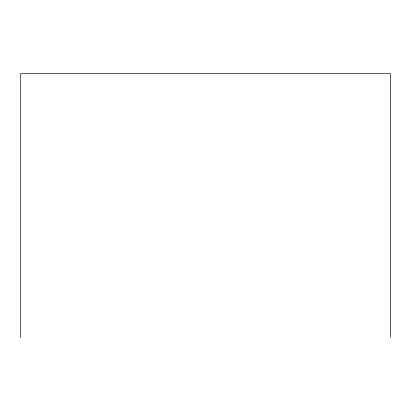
<?xml version="1.0" encoding="UTF-8"?>
<svg xmlns="http://www.w3.org/2000/svg" width="411" height="411" viewBox="0 0 411 411"><rect width="100%" height="100%" fill="white"/><g stroke="black" fill="none" stroke-linecap="round" stroke-linejoin="round"><path stroke-width="0.62" d="M390.45 337.4L390.45 73.6L20.55 73.6L20.55 337.4"/></g></svg>
